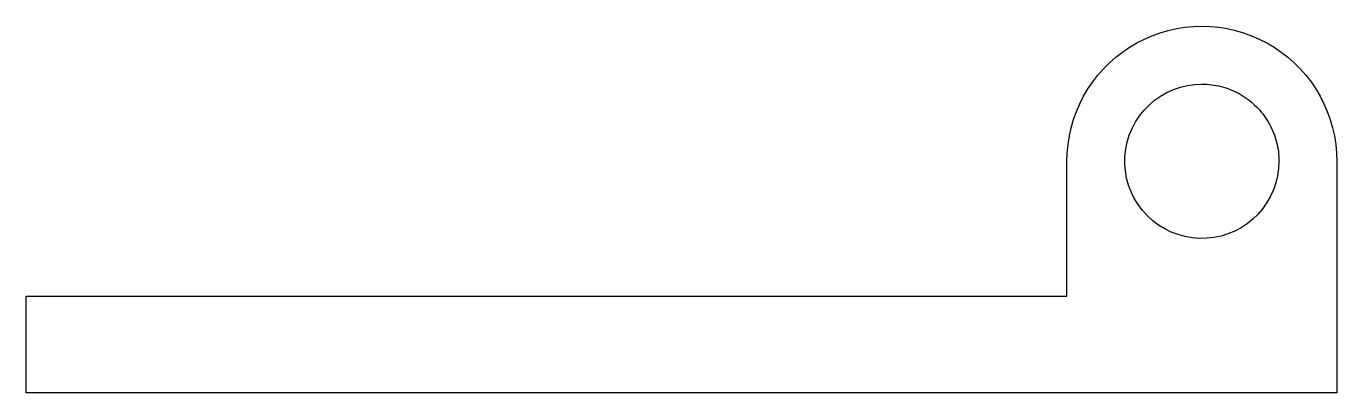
# Model space of a CAD drawing. Header units: metres. Extents: x -46.5 to 21.5, y 0 to 19.
import ezdxf

# ---------------------------------------------------------------- set-up
doc = ezdxf.new("R2010")
doc.units = ezdxf.units.M

msp = doc.modelspace()

# ---------------------------------------------------------------- linework, layer by layer
for points in [[(7.5, 12), (7.514, 12.44), (7.555, 12.877), (7.624, 13.312), (7.72, 13.741), (7.843, 14.163), (7.992, 14.577), (8.166, 14.98), (8.366, 15.372), (8.59, 15.751), (8.837, 16.114), (9.106, 16.462), (9.397, 16.792), (9.708, 17.103), (10.038, 17.394), (10.386, 17.663), (10.749, 17.91), (11.128, 18.134), (11.52, 18.334), (11.923, 18.508), (12.337, 18.657), (12.759, 18.78), (13.188, 18.876), (13.623, 18.945), (14.06, 18.986), (14.5, 19), (14.94, 18.986), (15.377, 18.945), (15.812, 18.876), (16.241, 18.78), (16.663, 18.657), (17.077, 18.508), (17.48, 18.334), (17.872, 18.134), (18.251, 17.91), (18.614, 17.663), (18.962, 17.394), (19.292, 17.103), (19.603, 16.792), (19.894, 16.462), (20.163, 16.114), (20.41, 15.751), (20.634, 15.372), (20.834, 14.98), (21.008, 14.577), (21.157, 14.163), (21.28, 13.741), (21.376, 13.312), (21.445, 12.877), (21.486, 12.44), (21.5, 12)], [(18.5, 12), (18.482, 11.624), (18.429, 11.25), (18.341, 10.884), (18.219, 10.528), (18.064, 10.184), (17.877, 9.857), (17.661, 9.548), (17.416, 9.262), (17.145, 9), (16.851, 8.764), (16.536, 8.557), (16.203, 8.381), (15.855, 8.236), (15.495, 8.126), (15.126, 8.049), (14.751, 8.008), (14.374, 8.002), (13.999, 8.032), (13.627, 8.096), (13.264, 8.196), (12.911, 8.329), (12.573, 8.495), (12.252, 8.692), (11.95, 8.918), (11.672, 9.172), (11.418, 9.45), (11.192, 9.752), (10.995, 10.073), (10.829, 10.411), (10.696, 10.764), (10.596, 11.127), (10.532, 11.499), (10.502, 11.874), (10.508, 12.251), (10.549, 12.626), (10.626, 12.995), (10.736, 13.355), (10.881, 13.703), (11.057, 14.036), (11.264, 14.351), (11.5, 14.645), (11.762, 14.916), (12.048, 15.161), (12.357, 15.377), (12.684, 15.564), (13.028, 15.719), (13.384, 15.841), (13.75, 15.929), (14.124, 15.982), (14.5, 16)], [(14.5, 16), (14.626, 15.998), (14.751, 15.992), (14.876, 15.982), (15.001, 15.968), (15.126, 15.951), (15.25, 15.929), (15.373, 15.904), (15.495, 15.874), (15.616, 15.841), (15.736, 15.804), (15.855, 15.764), (15.972, 15.719), (16.089, 15.671), (16.203, 15.619), (16.316, 15.564), (16.427, 15.505), (16.536, 15.443), (16.643, 15.377), (16.748, 15.308), (16.851, 15.236), (16.952, 15.161), (17.05, 15.082), (17.145, 15), (17.238, 14.916), (17.328, 14.828), (17.416, 14.738), (17.5, 14.645), (17.582, 14.55), (17.661, 14.452), (17.736, 14.351), (17.808, 14.248), (17.877, 14.143), (17.943, 14.036), (18.005, 13.927), (18.064, 13.816), (18.119, 13.703), (18.171, 13.589), (18.219, 13.472), (18.264, 13.355), (18.304, 13.236), (18.341, 13.116), (18.374, 12.995), (18.404, 12.873), (18.429, 12.75), (18.451, 12.626), (18.468, 12.501), (18.482, 12.376), (18.492, 12.251), (18.498, 12.126), (18.5, 12)], [(7.5, 5), (7.5, 5.14), (7.5, 5.28), (7.5, 5.42), (7.5, 5.56), (7.5, 5.7), (7.5, 5.84), (7.5, 5.98), (7.5, 6.12), (7.5, 6.26), (7.5, 6.4), (7.5, 6.54), (7.5, 6.68), (7.5, 6.82), (7.5, 6.96), (7.5, 7.1), (7.5, 7.24), (7.5, 7.38), (7.5, 7.52), (7.5, 7.66), (7.5, 7.8), (7.5, 7.94), (7.5, 8.08), (7.5, 8.22), (7.5, 8.36), (7.5, 8.5), (7.5, 8.64), (7.5, 8.78), (7.5, 8.92), (7.5, 9.06), (7.5, 9.2), (7.5, 9.34), (7.5, 9.48), (7.5, 9.62), (7.5, 9.76), (7.5, 9.9), (7.5, 10.04), (7.5, 10.18), (7.5, 10.32), (7.5, 10.46), (7.5, 10.6), (7.5, 10.74), (7.5, 10.88), (7.5, 11.02), (7.5, 11.16), (7.5, 11.3), (7.5, 11.44), (7.5, 11.58), (7.5, 11.72), (7.5, 11.86), (7.5, 12)], [(7.5, 5), (7.5, 5.14), (7.5, 5.28), (7.5, 5.42), (7.5, 5.56), (7.5, 5.7), (7.5, 5.84), (7.5, 5.98), (7.5, 6.12), (7.5, 6.26), (7.5, 6.4), (7.5, 6.54), (7.5, 6.68), (7.5, 6.82), (7.5, 6.96), (7.5, 7.1), (7.5, 7.24), (7.5, 7.38), (7.5, 7.52), (7.5, 7.66), (7.5, 7.8), (7.5, 7.94), (7.5, 8.08), (7.5, 8.22), (7.5, 8.36), (7.5, 8.5), (7.5, 8.64), (7.5, 8.78), (7.5, 8.92), (7.5, 9.06), (7.5, 9.2), (7.5, 9.34), (7.5, 9.48), (7.5, 9.62), (7.5, 9.76), (7.5, 9.9), (7.5, 10.04), (7.5, 10.18), (7.5, 10.32), (7.5, 10.46), (7.5, 10.6), (7.5, 10.74), (7.5, 10.88), (7.5, 11.02), (7.5, 11.16), (7.5, 11.3), (7.5, 11.44), (7.5, 11.58), (7.5, 11.72), (7.5, 11.86), (7.5, 12)], [(21.5, 12), (21.5, 11.76), (21.5, 11.52), (21.5, 11.28), (21.5, 11.04), (21.5, 10.8), (21.5, 10.56), (21.5, 10.32), (21.5, 10.08), (21.5, 9.84), (21.5, 9.6), (21.5, 9.36), (21.5, 9.12), (21.5, 8.88), (21.5, 8.64), (21.5, 8.4), (21.5, 8.16), (21.5, 7.92), (21.5, 7.68), (21.5, 7.44), (21.5, 7.2), (21.5, 6.96), (21.5, 6.72), (21.5, 6.48), (21.5, 6.24), (21.5, 6), (21.5, 5.76), (21.5, 5.52), (21.5, 5.28), (21.5, 5.04), (21.5, 4.8), (21.5, 4.56), (21.5, 4.32), (21.5, 4.08), (21.5, 3.84), (21.5, 3.6), (21.5, 3.36), (21.5, 3.12), (21.5, 2.88), (21.5, 2.64), (21.5, 2.4), (21.5, 2.16), (21.5, 1.92), (21.5, 1.68), (21.5, 1.44), (21.5, 1.2), (21.5, 0.96), (21.5, 0.72), (21.5, 0.48), (21.5, 0.24), (21.5, 0)], [(-46.5, 0), (-46.5, 0.1), (-46.5, 0.2), (-46.5, 0.3), (-46.5, 0.4), (-46.5, 0.5), (-46.5, 0.6), (-46.5, 0.7), (-46.5, 0.8), (-46.5, 0.9), (-46.5, 1), (-46.5, 1.1), (-46.5, 1.2), (-46.5, 1.3), (-46.5, 1.4), (-46.5, 1.5), (-46.5, 1.6), (-46.5, 1.7), (-46.5, 1.8), (-46.5, 1.9), (-46.5, 2), (-46.5, 2.1), (-46.5, 2.2), (-46.5, 2.3), (-46.5, 2.4), (-46.5, 2.5), (-46.5, 2.6), (-46.5, 2.7), (-46.5, 2.8), (-46.5, 2.9), (-46.5, 3), (-46.5, 3.1), (-46.5, 3.2), (-46.5, 3.3), (-46.5, 3.4), (-46.5, 3.5), (-46.5, 3.6), (-46.5, 3.7), (-46.5, 3.8), (-46.5, 3.9), (-46.5, 4), (-46.5, 4.1), (-46.5, 4.2), (-46.5, 4.3), (-46.5, 4.4), (-46.5, 4.5), (-46.5, 4.6), (-46.5, 4.7), (-46.5, 4.8), (-46.5, 4.9), (-46.5, 5)], [(-46.5, 5), (-45.42, 5), (-44.34, 5), (-43.26, 5), (-42.18, 5), (-41.1, 5), (-40.02, 5), (-38.94, 5), (-37.86, 5), (-36.78, 5), (-35.7, 5), (-34.62, 5), (-33.54, 5), (-32.46, 5), (-31.38, 5), (-30.3, 5), (-29.22, 5), (-28.14, 5), (-27.06, 5), (-25.98, 5), (-24.9, 5), (-23.82, 5), (-22.74, 5), (-21.66, 5), (-20.58, 5), (-19.5, 5), (-18.42, 5), (-17.34, 5), (-16.26, 5), (-15.18, 5), (-14.1, 5), (-13.02, 5), (-11.94, 5), (-10.86, 5), (-9.78, 5), (-8.7, 5), (-7.62, 5), (-6.54, 5), (-5.46, 5), (-4.38, 5), (-3.3, 5), (-2.22, 5), (-1.14, 5), (-0.06, 5), (1.02, 5), (2.1, 5), (3.18, 5), (4.26, 5), (5.34, 5), (6.42, 5), (7.5, 5)], [(-20, 5), (-19.45, 5), (-18.9, 5), (-18.35, 5), (-17.8, 5), (-17.25, 5), (-16.7, 5), (-16.15, 5), (-15.6, 5), (-15.05, 5), (-14.5, 5), (-13.95, 5), (-13.4, 5), (-12.85, 5), (-12.3, 5), (-11.75, 5), (-11.2, 5), (-10.65, 5), (-10.1, 5), (-9.55, 5), (-9, 5), (-8.45, 5), (-7.9, 5), (-7.35, 5), (-6.8, 5), (-6.25, 5), (-5.7, 5), (-5.15, 5), (-4.6, 5), (-4.05, 5), (-3.5, 5), (-2.95, 5), (-2.4, 5), (-1.85, 5), (-1.3, 5), (-0.75, 5), (-0.2, 5), (0.35, 5), (0.9, 5), (1.45, 5), (2, 5), (2.55, 5), (3.1, 5), (3.65, 5), (4.2, 5), (4.75, 5), (5.3, 5), (5.85, 5), (6.4, 5), (6.95, 5), (7.5, 5)], [(21.5, 0), (20.14, 0), (18.78, 0), (17.42, 0), (16.06, 0), (14.7, 0), (13.34, 0), (11.98, 0), (10.62, 0), (9.26, 0), (7.9, 0), (6.54, 0), (5.18, 0), (3.82, 0), (2.46, 0), (1.1, 0), (-0.26, 0), (-1.62, 0), (-2.98, 0), (-4.34, 0), (-5.7, 0), (-7.06, 0), (-8.42, 0), (-9.78, 0), (-11.14, 0), (-12.5, 0), (-13.86, 0), (-15.22, 0), (-16.58, 0), (-17.94, 0), (-19.3, 0), (-20.66, 0), (-22.02, 0), (-23.38, 0), (-24.74, 0), (-26.1, 0), (-27.46, 0), (-28.82, 0), (-30.18, 0), (-31.54, 0), (-32.9, 0), (-34.26, 0), (-35.62, 0), (-36.98, 0), (-38.34, 0), (-39.7, 0), (-41.06, 0), (-42.42, 0), (-43.78, 0), (-45.14, 0), (-46.5, 0)]]:
    msp.add_lwpolyline(points)

doc.saveas('drawing.dxf')
